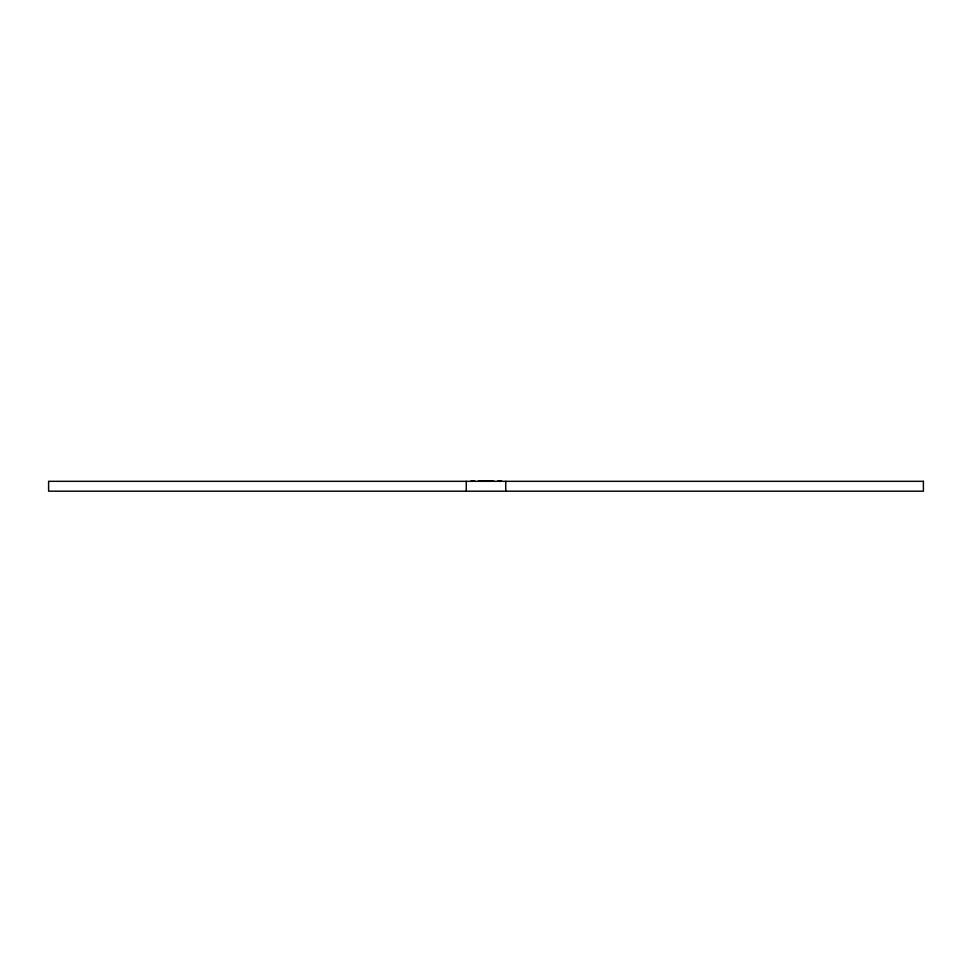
<?xml version="1.0" encoding="UTF-8"?>
<svg xmlns="http://www.w3.org/2000/svg" width="972" height="972" viewBox="0 0 972 972"><rect width="100%" height="100%" fill="white"/><g stroke="black" fill="none" stroke-linecap="round" stroke-linejoin="round"><path stroke-width="1.46" d="M471.153 480.812L474.652 480.812M478.394 480.812L493.606 480.812M497.992 480.812L501.479 480.812M505.744 481.322L505.744 491.188M466.256 481.322L466.256 491.188M923.4 481.322L48.6 481.322L48.6 491.188L923.4 491.188L923.4 481.322"/></g></svg>
